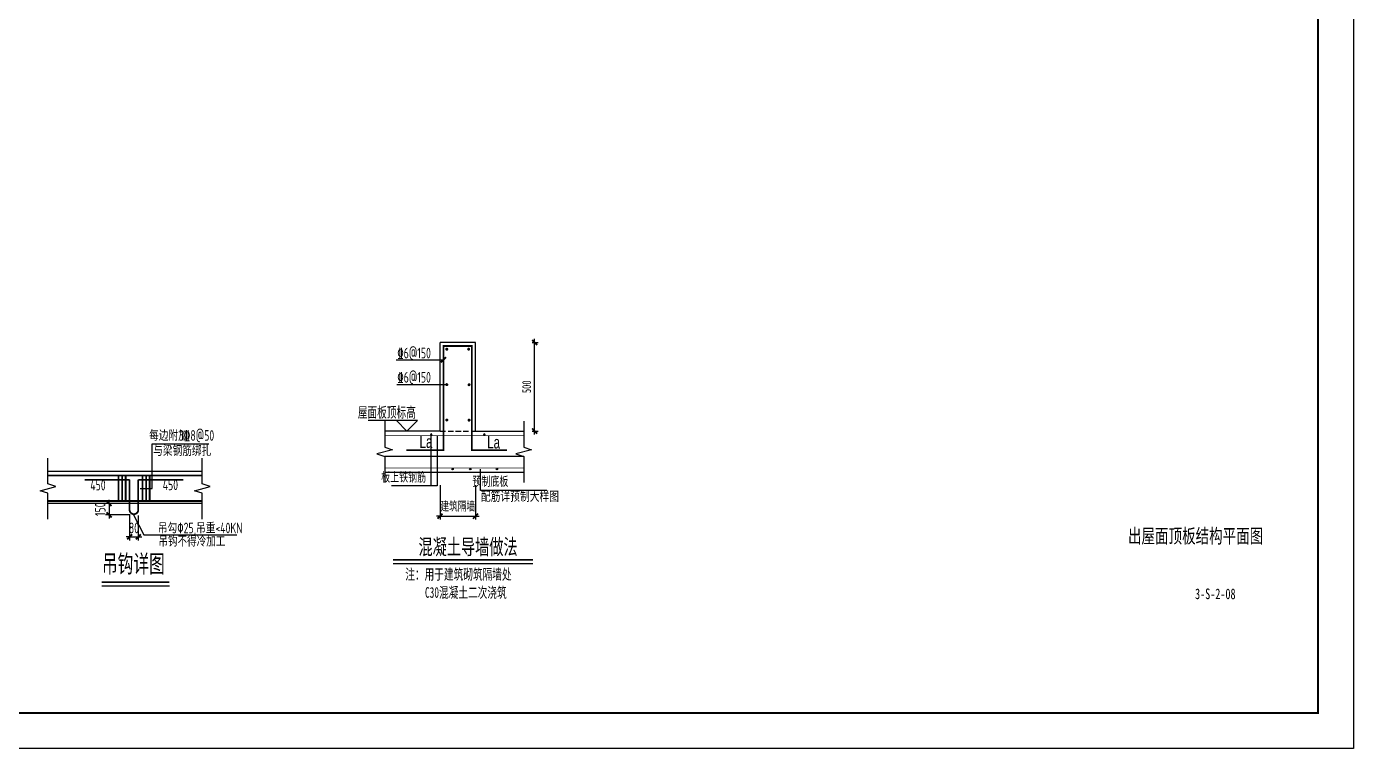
# Model space of a CAD drawing. Extents: x -3200781797 to -8106663, y 494714 to 1244925.
# Drawn here: x -8144134 to -8106663, y 1136664 to 1157040 of the extents above; entities that cross this region are included whole.
import ezdxf
from ezdxf.enums import TextEntityAlignment as Align
from ezdxf.xclip import XClip

# ---------------------------------------------------------------- set-up
doc = ezdxf.new("R2010")
doc.units = 0
doc.header["$LTSCALE"] = 1000
doc.header["$MEASUREMENT"] = 0
doc.header["$XCLIPFRAME"] = 0
doc.linetypes.add('DASH', pattern=[0.35, 0.25, -0.1])
doc.linetypes.add('节点$0$DASHED', pattern=[0.75, 0.5, -0.25])
doc.layers.get('Defpoints').update_dxf_attribs({"color": 30, "linetype": 'DASH'})
for name, color, linetype in [('3#4#5#模板$0$BORDER', 7, 'Continuous'), ('S-ANNO-TEXT', 7, 'Continuous'), ('S-PC-FQ-WYQ', 4, 'Continuous'), ('节点$0$L', 7, 'Continuous'), ('节点$0$OTHER', 7, 'Continuous'), ('节点$0$S-ANNO-IDEN-LEVL', 3, 'Continuous'), ('节点$0$S-ANNO-TEXT', 7, 'Continuous'), ('节点$0$S-ANNO-THIN', 3, 'Continuous'), ('节点$0$S-DETL', 4, 'Continuous'), ('节点$0$S-DETL-DIMS', 210, 'Continuous'), ('节点$0$S-DETL-REIN', 1, 'Continuous'), ('节点$0$S-DETL-SBAR', 6, 'Continuous'), ('节点$0$S-DETL-TEXT', 7, 'Continuous'), ('节点$0$S-SLAB', 6, 'Continuous'), ('节点$0$S-WALL', 40, 'Continuous'), ('节点$0$THIN', 7, 'Continuous')]:
    doc.layers.add(name, color=color, linetype=linetype)
doc.styles.add('楷体GB312', font='', dxfattribs={"width": 0.8})
doc.styles.add('节点$0$-楷体_GB2312', font='')
doc.styles.add('节点$0$FSZK', font='fszk.shx', dxfattribs={"width": 0.7, "height": 350, "bigfont": 'hztxt.shx'})
doc.styles.add('节点$0$TSSD_Dimension', font='Tssdeng.shx', dxfattribs={"width": 0.7, "bigfont": 'hztxt.shx'})
doc.styles.add('节点$0$TSSD_NORM', font='tssdeng2.shx', dxfattribs={"width": 0.7, "bigfont": 'tssdchn.shx'})
doc.styles.add('节点$0$TSSD_Rein', font='Tssdeng.shx', dxfattribs={"width": 0.7, "bigfont": 'hztxt.shx'})
doc.styles.add('节点$0$楷体', font='', dxfattribs={"width": 0.7, "height": 250})
doc.styles.get('楷体GB312').set_extended_font_data('楷体_GB2312')
doc.styles.get('节点$0$-楷体_GB2312').set_extended_font_data('KaiTi_GB2312')
doc.styles.get('节点$0$楷体').set_extended_font_data('KaiTi_GB2312')
doc.dimstyles.new('节点$0$TSSD_20_100', dxfattribs={"dimtxt": 300, "dimasz": 100, "dimexe": 100, "dimexo": 250, "dimgap": 100, "dimtad": 1, "dimdec": 0, "dimlfac": 0.2, "dimzin": 0, "dimdsep": 46, "dimtxsty": '节点$0$楷体', "dimblk": '节点$0$_ArchTick', "dimcen": 0, "dimdle": 100, "dimclrt": 7, "dimadec": 0, "dimazin": 0, "dimtfac": 1, "dimtdec": 0, "dimtix": 1, "dimtmove": 2, "dimatfit": 3, "dimfxl": 1, "dimtolj": 1, "dimtzin": 0, "dimarcsym": 0})

# ---------------------------------------------------------------- blocks, each defined once
blk = doc.blocks.new('节点$0$_ArchTick')
at = {"color": 0, "linetype": 'ByBlock', "const_width": 0.5}
blk.add_lwpolyline([(-0.71, -0.71), (0.71, 0.71)], dxfattribs=at)
blk = doc.blocks.new('*D3762')
at = {"layer": 'Defpoints', "color": 0, "transparency": 16777216}
for p in [(2501, 2320), (1946, 1998), (2637, 1998)]:
    blk.add_point(p, dxfattribs=at)
at = {"layer": '节点$0$S-DETL-DIMS', "color": 0, "lineweight": -2, "transparency": 16777216}
for p, q in [((2501, 2320), (1846, 2320)), ((1946, 2320), (1946, 2420)), ((1946, 2320), (1946, 1998)), ((2546, 1998), (1846, 1998)), ((1946, 1998), (1946, 1898))]:
    blk.add_line(p, q, dxfattribs=at)
at = {"layer": '节点$0$S-DETL-DIMS', "color": 0, "lineweight": -2, "transparency": 16777216, "xscale": 100, "yscale": 100, "zscale": 100}
for p, rotation in [((1946, 2320), 270), ((1946, 1998), 90)]:
    blk.add_blockref('节点$0$_ArchTick', p, dxfattribs=dict(at, rotation=rotation))
at = {"layer": '节点$0$S-DETL-DIMS', "color": 7, "transparency": 16777216, "insert": (1696, 2159), "char_height": 300, "attachment_point": 5, "rotation": 90, "style": '节点$0$TSSD_Dimension'}
blk.add_mtext('\\A1;150', dxfattribs=at)
blk = doc.blocks.new('*D3763')
at = {"layer": 'Defpoints', "color": 0, "transparency": 16777216}
for p in [(2527, 2123), (2771, 2123), (2771, 1380)]:
    blk.add_point(p, dxfattribs=at)
at = {"layer": '节点$0$S-DETL-DIMS', "color": 0, "lineweight": -2, "transparency": 16777216}
for p, q in [((2527, 1980), (2527, 1280)), ((2771, 1980), (2771, 1280)), ((2527, 1380), (2427, 1380)), ((2527, 1380), (2771, 1380)), ((2771, 1380), (2871, 1380))]:
    blk.add_line(p, q, dxfattribs=at)
at = {"layer": '节点$0$S-DETL-DIMS', "color": 0, "lineweight": -2, "transparency": 16777216, "xscale": 100, "yscale": 100, "zscale": 100}
blk.add_blockref('节点$0$_ArchTick', (2527, 1380), dxfattribs=at)
at = {"layer": '节点$0$S-DETL-DIMS', "color": 0, "lineweight": -2, "transparency": 16777216, "xscale": 100, "yscale": 100, "zscale": 100, "rotation": 180}
blk.add_blockref('节点$0$_ArchTick', (2771, 1380), dxfattribs=at)
at = {"layer": '节点$0$S-DETL-DIMS', "color": 7, "transparency": 16777216, "insert": (2649, 1630), "char_height": 300, "attachment_point": 5, "style": '节点$0$TSSD_Dimension'}
blk.add_mtext('\\A1;80', dxfattribs=at)
blk = doc.blocks.new('*D3858')
at = {"layer": 'Defpoints', "color": 0, "transparency": 16777216}
for p in [(159203, -128959), (160203, -128959), (160203, -130080)]:
    blk.add_point(p, dxfattribs=at)
at = {"layer": '节点$0$S-DETL-DIMS', "color": 0, "lineweight": -2, "transparency": 16777216}
for p, q in [((159203, -129209), (159203, -130180)), ((160203, -129209), (160203, -130180)), ((159203, -130080), (159103, -130080)), ((159203, -130080), (160203, -130080)), ((160203, -130080), (160303, -130080))]:
    blk.add_line(p, q, dxfattribs=at)
at = {"layer": '节点$0$S-DETL-DIMS', "color": 0, "lineweight": -2, "transparency": 16777216, "xscale": 100, "yscale": 100, "zscale": 100}
blk.add_blockref('节点$0$_ArchTick', (159203, -130080), dxfattribs=at)
at = {"layer": '节点$0$S-DETL-DIMS', "color": 0, "lineweight": -2, "transparency": 16777216, "xscale": 100, "yscale": 100, "zscale": 100, "rotation": 180}
blk.add_blockref('节点$0$_ArchTick', (160203, -130080), dxfattribs=at)
at = {"layer": '节点$0$S-DETL-DIMS', "color": 7, "transparency": 16777216, "insert": (159703, -129814), "char_height": 250, "attachment_point": 5, "style": '节点$0$楷体'}
blk.add_mtext('\\A1;建筑隔墙', dxfattribs=at)
blk = doc.blocks.new('节点$0$A$C63F51810')
at = {"layer": '节点$0$S-DETL-REIN'}
h = blk.add_hatch(color=256, dxfattribs=at)
edge = h.paths.add_edge_path()
edge.add_arc((0, 0), 35, 0, 360)
at = {"layer": '节点$0$S-DETL-REIN', "ltscale": 0.2}
blk.add_circle((0, 0), 35, dxfattribs=at)
blk = doc.blocks.new('*D3851')
at = {"layer": 'Defpoints', "color": 0, "transparency": 16777216}
for p in [(161556, -125179), (161874, -125179), (161556, -127679)]:
    blk.add_point(p, dxfattribs=at)
at = {"layer": '节点$0$S-DETL-DIMS', "color": 0, "lineweight": -2, "transparency": 16777216}
for p, q in [((161874, -127779), (161874, -125079)), ((161806, -125179), (161974, -125179)), ((161806, -127679), (161974, -127679))]:
    blk.add_line(p, q, dxfattribs=at)
at = {"layer": '节点$0$S-DETL-DIMS', "color": 0, "lineweight": -2, "transparency": 16777216, "xscale": 100, "yscale": 100, "zscale": 100}
for p, rotation in [((161874, -125179), 90), ((161874, -127679), 270)]:
    blk.add_blockref('节点$0$_ArchTick', p, dxfattribs=dict(at, rotation=rotation))
at = {"layer": '节点$0$S-DETL-DIMS', "color": 7, "transparency": 16777216, "insert": (161649, -126429), "char_height": 250, "attachment_point": 5, "rotation": 90, "style": '节点$0$楷体'}
blk.add_mtext('\\A1;500', dxfattribs=at)
blk = doc.blocks.new('节点$0$A$C583D4595')
at = {"layer": '节点$0$L'}
blk.add_line((2826.4, 2743.4), (3164, 2743.4), dxfattribs=at)
at = {"layer": '节点$0$OTHER'}
for p, q in [((220, 2871.3), (220, 3602.6)), ((4578.3, 2871.3), (4578.3, 3602.6)), ((0, 2681.3), (440, 2801.3)), ((220, 2611.3), (0, 2681.3)), ((440, 2801.3), (220, 2871.3)), ((4358.3, 2681.3), (4798.3, 2801.3)), ((4578.3, 2611.3), (4358.3, 2681.3)), ((4798.3, 2801.3), (4578.3, 2871.3)), ((220, 1880), (220, 2611.3)), ((4578.3, 1880), (4578.3, 2611.3))]:
    blk.add_line(p, q, dxfattribs=at)
at = {"layer": '节点$0$S-ANNO-TEXT'}
for p, q in [((3164, 4001), (4764.4, 4001)), ((3164, 2743.4), (3164, 4001)), ((2637.4, 1998.1), (2927.6, 1439.5)), ((2927.6, 1439.5), (5552.7, 1439.5))]:
    blk.add_line(p, q, dxfattribs=at)
at = {"layer": '节点$0$S-DETL-SBAR', "const_width": 50}
for points in [[(4578.3, 3112.5), (220, 3112.5)], [(1253, 2990.7), (2525.7, 2990.7)], [(2214.1, 3102.4), (2214.1, 2400.2)], [(2314.1, 3102.4), (2314.1, 2400.2)], [(2414.1, 3102.4), (2414.1, 2400.2)], [(2525.7, 2990.7), (2525.7, 2132.1)], [(4044, 2990.7), (2771.3, 2990.7)], [(2771.3, 2990.7), (2771.3, 2132.1)], [(2891.9, 3102.4), (2891.9, 2400.2)], [(2991.9, 3102.4), (2991.9, 2400.2)], [(3091.9, 3102.4), (3091.9, 2400.2)], [(4578.3, 2391.5), (220, 2391.5)]]:
    blk.add_lwpolyline(points, dxfattribs=at)
blk.add_lwpolyline([(2525.7, 2132.1, 0.9131609), (2771.3, 2132.1, 1.3620796)], format="xyb", dxfattribs=at)
at = {"layer": '节点$0$S-DETL-TEXT', "const_width": 50, "elevation": 0}
blk.add_lwpolyline([(1739.2, 100), (3649.2, 100)], dxfattribs=at)
at = {"layer": '节点$0$S-DETL-TEXT', "elevation": 0}
blk.add_lwpolyline([(1739.2, 0), (3649.2, 0)], dxfattribs=at)
at = {"layer": '节点$0$S-WALL'}
for p, q in [((4578.3, 3220.2), (220, 3220.2)), ((4578.3, 2320.2), (220, 2320.2))]:
    blk.add_line(p, q, dxfattribs=at)
at = {"layer": '节点$0$S-ANNO-TEXT', "style": '节点$0$TSSD_Rein'}
for s, width, p in [('每边附加', 0.7, (3078.6, 4091)), ('3\x848@50', 0.7, (3922.4, 4091)), ('与梁钢筋绑扎', 0.7, (3194.7, 3659.5)), ('450', 0.7, (3461.5, 2696.8)), ('450', 0.7, (1416.8, 2690.6)), ('吊勾\x8225,吊重<40KN', 0.7, (3325.8, 1479.4)), ('吊钩不得冷加工', 0.75, (3340.4, 1105.3))]:
    blk.add_text(s, height=300, dxfattribs=dict(at, width=width)).set_placement(p)
at = {"layer": '节点$0$S-DETL-TEXT', "style": '节点$0$-楷体_GB2312', "width": 0.65}
blk.add_text('吊钩详图', height=500, dxfattribs=at).set_placement((1746, 220, 0), align=Align.BOTTOM_LEFT)
at = {"layer": '节点$0$S-DETL-DIMS'}
dim = blk.add_linear_dim(base=(1945.7, 1998.1), p1=(2501.2, 2320.2), p2=(2637.4, 1998.1), angle=90, text='150', dimstyle='节点$0$TSSD_20_100', dxfattribs=at)
dim.commit()
dim.dimension.update_dxf_attribs({"geometry": '*D3762', "text_midpoint": (1695.7, 2159.1)})
dim = blk.add_linear_dim(base=(2771.3, 1379.7), p1=(2527, 2122.6), p2=(2771.3, 2122.6), text='80', dimstyle='节点$0$TSSD_20_100', dxfattribs=at)
dim.commit()
dim.dimension.update_dxf_attribs({"geometry": '*D3763', "text_midpoint": (2649.1, 1629.7)})
blk = doc.blocks.new('节点')
at = {"layer": '节点$0$S-ANNO-IDEN-LEVL'}
for p, q in [((158569.2, -127383.1), (157169.2, -127383.1)), ((157969.2, -127383.1), (158269.2, -127683.1)), ((158269.2, -127683.1), (158569.2, -127383.1))]:
    blk.add_line(p, q, dxfattribs=at)
at = {"layer": '节点$0$S-ANNO-TEXT'}
for p, q in [((157961.5, -125665.3), (159297.1, -125665.3)), ((157985.3, -126368.8), (159386.5, -126368.8))]:
    blk.add_line(p, q, dxfattribs=at)
at = {"layer": '节点$0$S-ANNO-THIN'}
for points in [[(157642.1, -127399.3), (157642.1, -128135.8), (157862.1, -128205.8), (157422.1, -128325.8), (157642.1, -128395.8), (157642.1, -129132.4)], [(161564.3, -127399.3), (161564.3, -128135.8), (161784.3, -128205.8), (161344.3, -128325.8), (161564.3, -128395.8), (161564.3, -129132.4)]]:
    blk.add_lwpolyline(points, dxfattribs=at)
at = {"layer": '节点$0$S-DETL'}
for p, q in [((159203.2, -127679.3), (159203.2, -125179.3)), ((159934.6, -125179.3), (159203.2, -125179.3)), ((160203.2, -125179.3), (159934.6, -125179.3)), ((160203.2, -127679.3), (160203.2, -125179.3)), ((159203.2, -127679.3), (157642.1, -127679.3)), ((160203.2, -127679.3), (161564.3, -127679.3))]:
    blk.add_line(p, q, dxfattribs=at)
at = {"layer": '节点$0$S-DETL', "linetype": '节点$0$DASHED', "ltscale": 0.3}
for p, q in [((159203.2, -127679.3), (159934.6, -127679.3)), ((159634.6, -127679.3), (160203.2, -127679.3))]:
    blk.add_line(p, q, dxfattribs=at)
at = {"layer": '节点$0$S-DETL-REIN', "const_width": 20}
for points in [[(157642.1, -127809.3), (161564.3, -127809.3)], [(157642.1, -128722.4), (161564.3, -128722.4)]]:
    blk.add_lwpolyline(points, dxfattribs=at)
at = {"layer": '节点$0$S-DETL-SBAR', "const_width": 50}
for points in [[(159934.6, -125279.3), (159297.1, -125279.3), (159297.1, -128220.5), (158247.1, -128220.5)], [(161091.8, -128220.5), (160102.9, -128220.5), (160102.9, -125279.3), (159934.6, -125279.3)]]:
    blk.add_lwpolyline(points, dxfattribs=at)
at = {"layer": '节点$0$S-DETL-SBAR', "const_width": 42}
for points in [[(159414.7, -125368.2, 1), (159372.7, -125368.2, 1)], [(160030.8, -125368.2, 1), (159988.8, -125368.2, 1)], [(159414.7, -126368.2, 1), (159372.7, -126368.2, 1)], [(160043.4, -126371.1, 1), (160001.4, -126371.1, 1)], [(159414.7, -127368.2, 1), (159372.7, -127368.2, 1)], [(160043.4, -127371.1, 1), (160001.4, -127371.1, 1)]]:
    blk.add_lwpolyline(points, format="xyb", close=True, dxfattribs=at)
at = {"layer": '节点$0$S-DETL-TEXT', "color": 1}
for points in [[(159124.9, -127809.3), (159124.9, -129225.1), (157833.5, -129225.1)], [(158953.2, -129225.1), (158953.2, -127779.3)]]:
    blk.add_lwpolyline(points, dxfattribs=at)
at = {"layer": '节点$0$S-DETL-TEXT'}
for points in [[(162221.2, -129352.4), (160342.2, -129352.4), (160342.2, -128752.4)], [(157878.1, -131414.2), (161827.5, -131414.2)]]:
    blk.add_lwpolyline(points, dxfattribs=at)
at = {"layer": '节点$0$S-DETL-TEXT', "const_width": 50}
blk.add_lwpolyline([(157878.1, -131314.2), (161827.5, -131314.2)], dxfattribs=at)
at = {"layer": '节点$0$S-SLAB'}
for p, q in [((161564.3, -128395.8), (157642.1, -128395.8)), ((161564.3, -128852.4), (157642.1, -128852.4))]:
    blk.add_line(p, q, dxfattribs=at)
at = {"layer": '节点$0$THIN'}
blk.add_line((158741.2, -127679.3), (157880.9, -127679.3), dxfattribs=at)
blk.add_blockref('节点$0$A$C583D4595', (125948.8, -120223, 0))
at = {"layer": '节点$0$S-ANNO-THIN', "xscale": 100, "yscale": 100, "zscale": 100}
blk.add_blockref('节点$0$_ArchTick', (159297.1, -125665.3), dxfattribs=at)
at = {"layer": '节点$0$S-DETL-REIN', "xscale": -0.5714285710128024, "yscale": 0.5714285710128024, "zscale": 0.571428571, "rotation": 180}
for p in [(158953.2, -127779.3), (160453.2, -127779.3)]:
    blk.add_blockref('节点$0$A$C63F51810', p, dxfattribs=at)
at = {"layer": '节点$0$S-DETL-REIN', "xscale": 0.5714285710128024, "yscale": 0.5714285710128024, "zscale": 0.5714285710128024}
for p in [(159557.2, -128752.4), (160057.2, -128752.4), (160057.2, -128752.4), (160807.2, -128752.4)]:
    blk.add_blockref('节点$0$A$C63F51810', p, dxfattribs=at)
at = {"layer": '节点$0$S-ANNO-IDEN-LEVL', "style": '节点$0$-楷体_GB2312', "width": 0.65}
blk.add_text('屋面板顶标高', height=300, dxfattribs=at).set_placement((156880.9, -127389.9), align=Align.BOTTOM_LEFT)
at = {"layer": '节点$0$S-ANNO-TEXT'}
for s, height, style, width, p in [('%%1326@150', 300, '节点$0$TSSD_Rein', 0.7, (157997.5, -125628.5)), ('%%1326@150', 300, '节点$0$TSSD_Rein', 0.7, (157997.5, -126312.3)), ('混凝土导墙做法', 500, '节点$0$FSZK', 0.8, (158593.6, -131212.9))]:
    blk.add_text(s, height=height, dxfattribs=dict(at, style=style, width=width)).set_placement(p)
at = {"layer": '节点$0$S-DETL-TEXT'}
for s, height, style, width, p in [('La', 350, '节点$0$FSZK', 0.7, (158623.6, -128153.8)), ('La', 350, '节点$0$FSZK', 0.7, (160533.2, -128171.2)), ('配筋详预制大样图', 300, '节点$0$TSSD_Rein', 0.8, (160355.1, -129679.4))]:
    blk.add_text(s, height=height, dxfattribs=dict(at, style=style, width=width)).set_placement(p)
at = {"layer": '节点$0$S-DETL-TEXT', "color": 1, "style": '节点$0$TSSD_NORM', "width": 0.65}
blk.add_text('板上铁钢筋', height=300, dxfattribs=at).set_placement((158808.9, -129225.1), align=Align.BOTTOM_RIGHT)
at = {"layer": '节点$0$S-DETL-TEXT', "style": '节点$0$TSSD_NORM', "width": 0.65}
blk.add_text('预制底板', height=300, dxfattribs=at).set_placement((161131.1, -129346.2), align=Align.BOTTOM_RIGHT)
at = {"layer": '节点$0$S-DETL-TEXT', "style": '节点$0$-楷体_GB2312', "width": 0.65}
for s, p in [('注：用于建筑砌筑隔墙处', (158221, -131963)), ('C30混凝土二次浇筑', (158776.1, -132474.4))]:
    blk.add_text(s, height=300, dxfattribs=at).set_placement(p, align=Align.BOTTOM_LEFT)
at = {"layer": '节点$0$S-DETL-DIMS'}
dim = blk.add_linear_dim(base=(161874.3, -125179.3), p1=(161556.3, -127679.3), p2=(161556.3, -125179.3), angle=90, dimstyle='节点$0$TSSD_20_100', dxfattribs=at)
dim.commit()
dim.dimension.update_dxf_attribs({"geometry": '*D3851', "text_midpoint": (161649.3, -126429.3)})
dim = blk.add_linear_dim(base=(160203.2, -130079.8), p1=(159203.2, -128959), p2=(160203.2, -128959), text='建筑隔墙', dimstyle='节点$0$TSSD_20_100', dxfattribs=at)
dim.commit()
dim.dimension.update_dxf_attribs({"geometry": '*D3858', "text_midpoint": (159703.2, -129814.3)})

msp = doc.modelspace()

# ---------------------------------------------------------------- linework, layer by layer
at = {"layer": '3#4#5#模板$0$BORDER'}
msp.add_lwpolyline([(-8190763.2, 1136664.2), (-8190763.2, 1196064.2), (-8106663.2, 1196064.2), (-8106663.2, 1136664.2)], close=True, dxfattribs=at)
at = {"layer": '3#4#5#模板$0$BORDER', "const_width": 50}
msp.add_lwpolyline([(-8188263.2, 1137664.2), (-8188263.2, 1195064.2), (-8107663.2, 1195064.2), (-8107663.2, 1137664.2)], close=True, dxfattribs=at)

# ---------------------------------------------------------------- block references
at = {"layer": 'S-PC-FQ-WYQ'}
ref = msp.add_blockref('节点', (-8291660.1, 1273301.6), dxfattribs=at)
XClip(ref).set_block_clipping_path([(156504.3789739845, -133859.0820988413), (163035.8982132626, -124341.7405303298)])
ref = msp.add_blockref('节点', (-8269699.4, 1261480, 0), dxfattribs=at)
XClip(ref).set_block_clipping_path([(125324.3812737817, -121398.2917943174), (132138.9529608747, -114658.2095437651)])

# ---------------------------------------------------------------- texts
at = {"layer": 'S-ANNO-TEXT', "style": '楷体GB312', "width": 0.7}
msp.add_text('出屋面顶板结构平面图', height=400, dxfattribs=at).set_placement((-8113030.3, 1142341.7), align=Align.BOTTOM_LEFT)
msp.add_text('3-S-2-08', height=300, dxfattribs=at).set_placement((-8111135.7, 1140877.9, 0))

doc.saveas('drawing.dxf')
